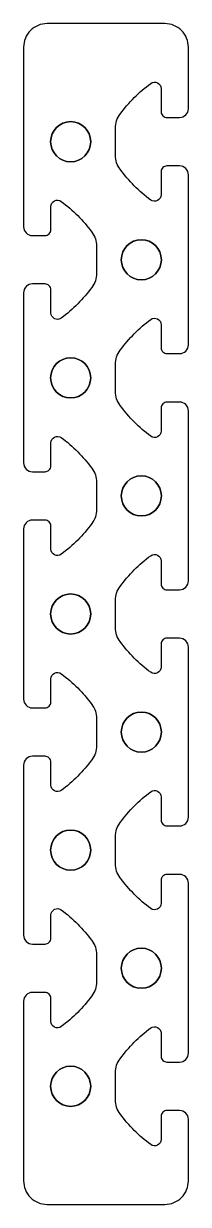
# Model space of a CAD drawing. Header units: millimetres. Extents: x 0 to 28, y -100 to 100.
import ezdxf

# ---------------------------------------------------------------- set-up
doc = ezdxf.new("R2010")
doc.units = ezdxf.units.MM
doc.layers.get('0').update_dxf_attribs({"linetype": 'CONTINUOUS'})

msp = doc.modelspace()

# ---------------------------------------------------------------- linework, layer by layer
msp.add_lwpolyline([(4, 100, 0.414214), (0, 96), (0, 65.6, 0.414214), (1.5, 64.1), (3.65, 64.1, 0.414214), (4.65, 65.1), (4.65, 69, -0.615776), (6.4, 69.88, -0.074005), (11.61, 64.68, -0.160958), (12.4, 62.3), (12.4, 57.7, -0.160958), (11.61, 55.32, -0.074005), (6.4, 50.12, -0.615776), (4.65, 51), (4.65, 54.9, 0.414214), (3.65, 55.9), (1.5, 55.9, 0.414214), (0, 54.4), (0, 25.6, 0.414214), (1.5, 24.1), (3.65, 24.1, 0.414214), (4.65, 25.1), (4.65, 29, -0.615776), (6.4, 29.88, -0.074005), (11.61, 24.68, -0.160958), (12.4, 22.3), (12.4, 17.7, -0.160958), (11.61, 15.32, -0.074005), (6.4, 10.12, -0.615776), (4.65, 11), (4.65, 14.9, 0.414214), (3.65, 15.9), (1.5, 15.9, 0.414214), (0, 14.4), (0, -14.4, 0.414214), (1.5, -15.9), (3.65, -15.9, 0.414214), (4.65, -14.9), (4.65, -11, -0.615776), (6.4, -10.12, -0.074005), (11.61, -15.32, -0.160958), (12.4, -17.7), (12.4, -22.3, -0.160958), (11.61, -24.68, -0.074005), (6.4, -29.88, -0.615776), (4.65, -29), (4.65, -25.1, 0.414214), (3.65, -24.1), (1.5, -24.1, 0.414214), (0, -25.6), (0, -54.4, 0.414214), (1.5, -55.9), (3.65, -55.9, 0.414214), (4.65, -54.9), (4.65, -51, -0.615776), (6.4, -50.12, -0.074005), (11.61, -55.32, -0.160958), (12.4, -57.7), (12.4, -62.3, -0.160958), (11.61, -64.68, -0.074005), (6.4, -69.88, -0.615776), (4.65, -69), (4.65, -65.1, 0.414214), (3.65, -64.1), (1.5, -64.1, 0.414214), (0, -65.6), (0, -96, 0.414214), (4, -100), (24, -100, 0.414214), (28, -96), (28, -85.6, 0.414214), (26.5, -84.1), (24.35, -84.1, 0.414214), (23.35, -85.1), (23.35, -89, -0.615776), (21.6, -89.88, -0.074005), (16.39, -84.68, -0.160958), (15.6, -82.3), (15.6, -77.7, -0.160958), (16.39, -75.32, -0.074005), (21.6, -70.12, -0.615776), (23.35, -71), (23.35, -74.9, 0.414214), (24.35, -75.9), (26.5, -75.9, 0.414214), (28, -74.4), (28, -45.6, 0.414214), (26.5, -44.1), (24.35, -44.1, 0.414214), (23.35, -45.1), (23.35, -49, -0.615776), (21.6, -49.88, -0.074005), (16.39, -44.68, -0.160958), (15.6, -42.3), (15.6, -37.7, -0.160958), (16.39, -35.32, -0.074005), (21.6, -30.12, -0.615776), (23.35, -31), (23.35, -34.9, 0.414214), (24.35, -35.9), (26.5, -35.9, 0.414214), (28, -34.4), (28, -5.6, 0.414214), (26.5, -4.1), (24.35, -4.1, 0.414214), (23.35, -5.1), (23.35, -9, -0.615776), (21.6, -9.88, -0.074005), (16.39, -4.68, -0.160958), (15.6, -2.3), (15.6, 2.3, -0.160958), (16.39, 4.68, -0.074005), (21.6, 9.88, -0.615776), (23.35, 9), (23.35, 5.1, 0.414214), (24.35, 4.1), (26.5, 4.1, 0.414214), (28, 5.6), (28, 34.4, 0.414214), (26.5, 35.9), (24.35, 35.9, 0.414214), (23.35, 34.9), (23.35, 31, -0.615776), (21.6, 30.12, -0.074005), (16.39, 35.32, -0.160958), (15.6, 37.7), (15.6, 42.3, -0.160958), (16.39, 44.68, -0.074005), (21.6, 49.88, -0.615776), (23.35, 49), (23.35, 45.1, 0.414214), (24.35, 44.1), (26.5, 44.1, 0.414214), (28, 45.6), (28, 74.4, 0.414214), (26.5, 75.9), (24.35, 75.9, 0.414214), (23.35, 74.9), (23.35, 71, -0.615776), (21.6, 70.12, -0.074005), (16.39, 75.32, -0.160958), (15.6, 77.7), (15.6, 82.3, -0.160958), (16.39, 84.68, -0.074005), (21.6, 89.88, -0.615776), (23.35, 89), (23.35, 85.1, 0.414214), (24.35, 84.1), (26.5, 84.1, 0.414214), (28, 85.6), (28, 96, 0.414214), (24, 100)], format="xyb", close=True)
msp.add_lwpolyline([(4, 100, 0.414214), (0, 96), (0, 65.6, 0.414214), (1.5, 64.1), (3.65, 64.1, 0.414214), (4.65, 65.1), (4.65, 69, -0.615776), (6.4, 69.88, -0.074005), (11.61, 64.68, -0.160958), (12.4, 62.3), (12.4, 57.7, -0.160958), (11.61, 55.32, -0.074005), (6.4, 50.12, -0.615776), (4.65, 51), (4.65, 54.9, 0.414214), (3.65, 55.9), (1.5, 55.9, 0.414214), (0, 54.4), (0, 25.6, 0.414214), (1.5, 24.1), (3.65, 24.1, 0.414214), (4.65, 25.1), (4.65, 29, -0.615776), (6.4, 29.88, -0.074005), (11.61, 24.68, -0.160958), (12.4, 22.3), (12.4, 17.7, -0.160958), (11.61, 15.32, -0.074005), (6.4, 10.12, -0.615776), (4.65, 11), (4.65, 14.9, 0.414214), (3.65, 15.9), (1.5, 15.9, 0.414214), (0, 14.4), (0, -14.4, 0.414214), (1.5, -15.9), (3.65, -15.9, 0.414214), (4.65, -14.9), (4.65, -11, -0.615776), (6.4, -10.12, -0.074005), (11.61, -15.32, -0.160958), (12.4, -17.7), (12.4, -22.3, -0.160958), (11.61, -24.68, -0.074005), (6.4, -29.88, -0.615776), (4.65, -29), (4.65, -25.1, 0.414214), (3.65, -24.1), (1.5, -24.1, 0.414214), (0, -25.6), (0, -54.4, 0.414214), (1.5, -55.9), (3.65, -55.9, 0.414214), (4.65, -54.9), (4.65, -51, -0.615776), (6.4, -50.12, -0.074005), (11.61, -55.32, -0.160958), (12.4, -57.7), (12.4, -62.3, -0.160958), (11.61, -64.68, -0.074005), (6.4, -69.88, -0.615776), (4.65, -69), (4.65, -65.1, 0.414214), (3.65, -64.1), (1.5, -64.1, 0.414214), (0, -65.6), (0, -96, 0.414214), (4, -100), (24, -100, 0.414214), (28, -96), (28, -85.6, 0.414214), (26.5, -84.1), (24.35, -84.1, 0.414214), (23.35, -85.1), (23.35, -89, -0.615776), (21.6, -89.88, -0.074005), (16.39, -84.68, -0.160958), (15.6, -82.3), (15.6, -77.7, -0.160958), (16.39, -75.32, -0.074005), (21.6, -70.12, -0.615776), (23.35, -71), (23.35, -74.9, 0.414214), (24.35, -75.9), (26.5, -75.9, 0.414214), (28, -74.4), (28, -45.6, 0.414214), (26.5, -44.1), (24.35, -44.1, 0.414214), (23.35, -45.1), (23.35, -49, -0.615776), (21.6, -49.88, -0.074005), (16.39, -44.68, -0.160958), (15.6, -42.3), (15.6, -37.7, -0.160958), (16.39, -35.32, -0.074005), (21.6, -30.12, -0.615776), (23.35, -31), (23.35, -34.9, 0.414214), (24.35, -35.9), (26.5, -35.9, 0.414214), (28, -34.4), (28, -5.6, 0.414214), (26.5, -4.1), (24.35, -4.1, 0.414214), (23.35, -5.1), (23.35, -9, -0.615776), (21.6, -9.88, -0.074005), (16.39, -4.68, -0.160958), (15.6, -2.3), (15.6, 2.3, -0.160958), (16.39, 4.68, -0.074005), (21.6, 9.88, -0.615776), (23.35, 9), (23.35, 5.1, 0.414214), (24.35, 4.1), (26.5, 4.1, 0.414214), (28, 5.6), (28, 34.4, 0.414214), (26.5, 35.9), (24.35, 35.9, 0.414214), (23.35, 34.9), (23.35, 31, -0.615776), (21.6, 30.12, -0.074005), (16.39, 35.32, -0.160958), (15.6, 37.7), (15.6, 42.3, -0.160958), (16.39, 44.68, -0.074005), (21.6, 49.88, -0.615776), (23.35, 49), (23.35, 45.1, 0.414214), (24.35, 44.1), (26.5, 44.1, 0.414214), (28, 45.6), (28, 74.4, 0.414214), (26.5, 75.9), (24.35, 75.9, 0.414214), (23.35, 74.9), (23.35, 71, -0.615776), (21.6, 70.12, -0.074005), (16.39, 75.32, -0.160958), (15.6, 77.7), (15.6, 82.3, -0.160958), (16.39, 84.68, -0.074005), (21.6, 89.88, -0.615776), (23.35, 89), (23.35, 85.1, 0.414214), (24.35, 84.1), (26.5, 84.1, 0.414214), (28, 85.6), (28, 96, 0.414214), (24, 100)], format="xyb", close=True)
at = {"extrusion": (0, 0, -1)}
for centre in [(-8, 80), (-20, 60), (-8, 40), (-20, 20), (-8, 0), (-20, -20), (-8, -40), (-20, -60), (-8, -80)]:
    msp.add_circle(centre, 3.4, dxfattribs=at)
for centre in [(8, 80), (20, 60), (8, 40), (20, 20), (8, 0), (20, -20), (8, -40), (20, -60), (8, -80)]:
    msp.add_circle(centre, 3.4)

doc.saveas('drawing.dxf')
